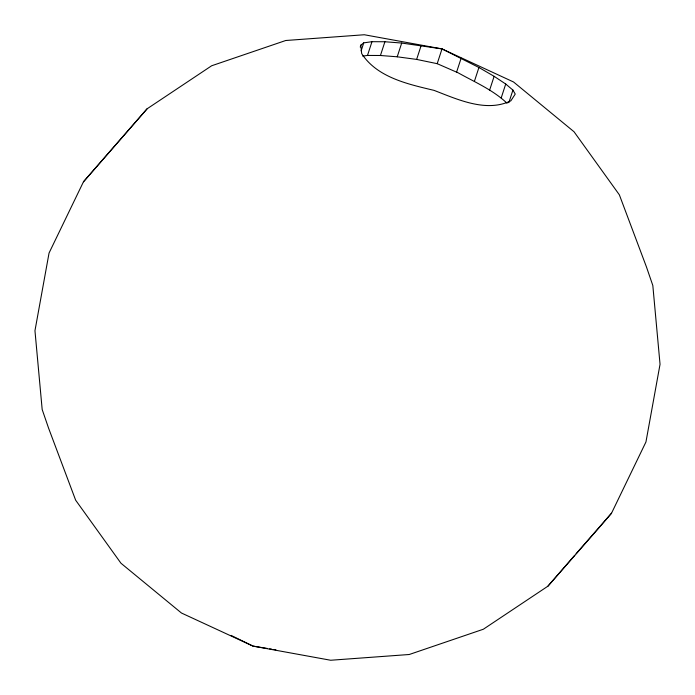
<?xml version="1.0" encoding="UTF-8"?>
<svg xmlns="http://www.w3.org/2000/svg" width="695" height="695" viewBox="0 0 695 695"><rect width="100%" height="100%" fill="white"/><g stroke="black" fill="none" stroke-linecap="round" stroke-linejoin="round"><path stroke-width="1.04" d="M360.245 47.078L360.896 45.071M361.122 50.926L363.746 42.864L371.973 41.691L384.917 41.752L401.701 43.047L442.011 48.902L513.544 81.984L574.027 131.755L619.349 194.809L646.42 266.854L652.822 285.48L660.042 364.293L645.95 441.968L611.53 513.205L598.543 528.296L547.912 586.189L483.346 629.236L409.259 654.499L330.681 660.25L252.989 646.098L181.456 613.016L120.973 563.245L75.651 500.192L48.581 428.146L42.178 409.52L34.959 330.707L49.05 253.032L83.469 181.795L147.088 108.811L211.654 65.764L285.741 40.501L364.319 34.75L442.011 48.902L478.924 67.493L494.128 76.32L505.725 84.026L512.927 90.081L515.238 94.077L510.86 100.818C486.187 112.816 457.519 99.376 434.028 90.367C408.035 84.147 377.203 77.562 361.678 53.602L360.801 45.201L363.746 42.864M362.738 56.113L367.49 55.435L371.973 41.691M367.49 55.435L380.434 55.496L384.917 41.752M380.434 55.496L397.219 56.799L401.701 43.047M397.219 56.799L416.635 59.414L421.17 45.488M507.081 103.268C493.111 89.985 474.841 82.132 458.153 72.827L437.198 63.679L442.011 48.902M456.563 72.202L461.15 58.137M474.398 81.367L478.924 67.493M489.601 90.202L494.128 76.32M501.208 97.908L505.725 84.026M508.827 102.678L512.927 90.081M147.088 108.811L83.469 181.795M547.912 586.189L574.696 555.322M576.112 553.707L611.53 513.205M273.83 649.521L275.88 649.773M267.575 648.496L252.989 646.098L231.044 635.386M269.66 648.835L271.745 649.173M416.635 59.414L437.198 63.679"/></g></svg>
